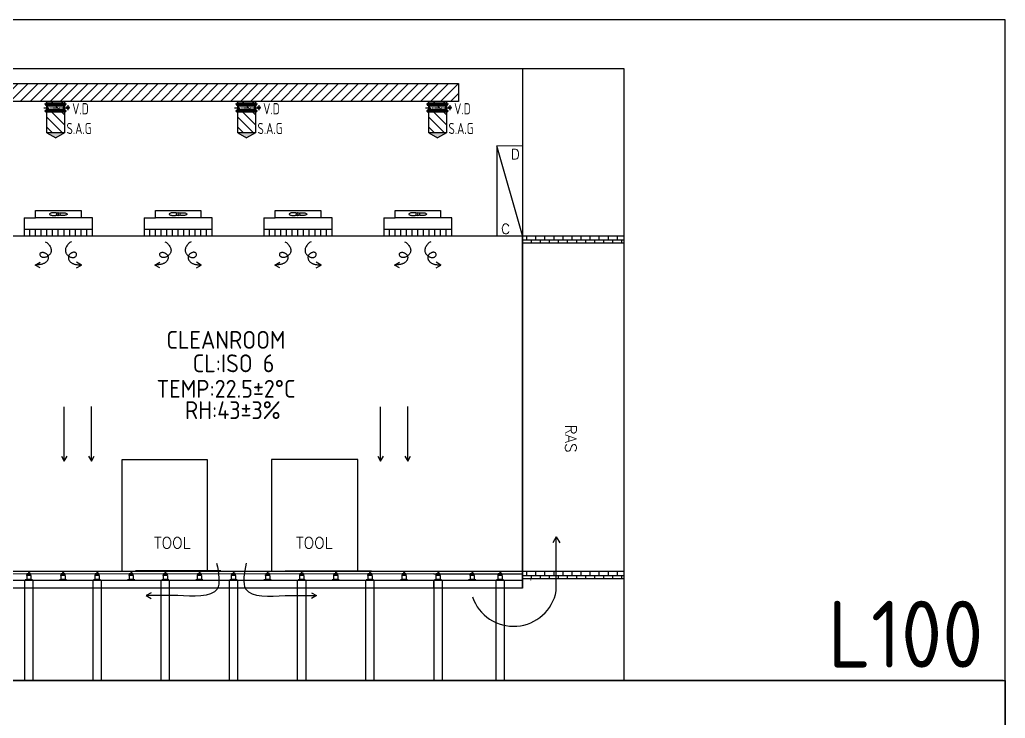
# Model space of a CAD drawing. Header units: millimetres. Extents: x 108 to 3316, y 96 to 2090.
# Drawn here: x 3074.5 to 3295.6, y 1805.8 to 1962.5 of the extents above; entities that cross this region are included whole.
import ezdxf
from ezdxf.enums import TextEntityAlignment as Align

# ---------------------------------------------------------------- set-up
doc = ezdxf.new("R2010")
doc.units = ezdxf.units.MM
doc.linetypes.add('CENTER', pattern=[2, 1.25, -0.25, 0.25, -0.25])
for name, color, linetype in [('A-DETL-01', 1, 'Continuous'), ('DETL-TXT', 4, 'Continuous'), ('M-CEQPM-MAU', 22, 'Continuous'), ('M-CMDUCT-LINE', 15, 'Continuous'), ('M-EQPM-TXT', 4, 'Continuous'), ('M-FM-LINE3', 3, 'Continuous'), ('M-HVAC-CMDUCT', 150, 'Continuous'), ('U-EX-TXT', 4, 'Continuous')]:
    doc.layers.add(name, color=color, linetype=linetype)
doc.styles.add('AA-TXT', font='isocp.shx', dxfattribs={"bigfont": 'chineset.shx'})
doc.styles.add('STDTEXT', font='simplex.shx', dxfattribs={"bigfont": 'china.shx'})

msp = doc.modelspace()

# ---------------------------------------------------------------- hatches: boundary and pattern name
at = {"layer": 'M-CEQPM-MAU'}
h = msp.add_hatch(dxfattribs=at)
h.set_pattern_fill('AR-B88', color=252, scale=0.01)
h.set_pattern_definition([(360, (-37702.6551, -82831.4615), (1e-15, 2.032), []), (90, (-37702.6551, -82831.4615), (-1.016, 2.032), [2.032, -2.032])])
h.paths.add_polyline_path([(3210.08, 1914.05), (3187.32, 1914.05), (3187.32, 1912.45), (3210.08, 1912.45)])
h = msp.add_hatch(dxfattribs=at)
h.set_pattern_fill('AR-B88', color=252, scale=0.01)
h.set_pattern_definition([(360, (-37702.6551, -82906.7559), (1e-15, 2.032), []), (90, (-37702.6551, -82906.7559), (-1.016, 2.032), [2.032, -2.032])])
h.paths.add_polyline_path([(3210.08, 1838.76), (3187.32, 1838.76), (3187.32, 1837.15), (3210.08, 1837.15)])
at = {"layer": 'M-CMDUCT-LINE'}
h = msp.add_hatch(dxfattribs=at)
h.set_pattern_fill('ANSI31', color=256, scale=0.5, style=0)
h.set_pattern_definition([(45, (3892.2833, 1771.7414), (-1.122532, 1.122532), [])])
h.paths.add_polyline_path([(3054.99, 1948.19), (3173, 1948.19), (3173, 1944.19), (3054.99, 1944.19)])
h = msp.add_hatch(dxfattribs=at)
h.set_pattern_fill('ANSI31', color=256, scale=0.5, angle=-90, style=0)
h.set_pattern_definition([(315, (2908.1471, 1109.5747), (1.122532, 1.122532), [])])
h.paths.add_polyline_path([(3084.6, 1944.19), (3084.6, 1937.16), (3080.6, 1937.16), (3080.6, 1944.19)])
h = msp.add_hatch(dxfattribs=at)
h.set_pattern_fill('ANSI31', color=256, scale=0.5, angle=-90, style=0)
h.set_pattern_definition([(315, (2950.9879, 1109.5747), (1.122532, 1.122532), [])])
h.paths.add_polyline_path([(3127.44, 1944.19), (3127.44, 1937.16), (3123.44, 1937.16), (3123.44, 1944.19)])
h = msp.add_hatch(dxfattribs=at)
h.set_pattern_fill('ANSI31', color=256, scale=0.5, angle=-90, style=0)
h.set_pattern_definition([(315, (2993.8287, 1109.5747), (1.122532, 1.122532), [])])
h.paths.add_polyline_path([(3170.28, 1944.19), (3170.28, 1937.16), (3166.28, 1937.16), (3166.28, 1944.19)])
at = {"layer": 'M-HVAC-CMDUCT'}
for points in [[(3084.6, 1937.16), (3080.6, 1937.16), (3082.6, 1936.01)], [(3127.44, 1937.16), (3123.44, 1937.16), (3125.44, 1936.01)], [(3170.28, 1937.16), (3166.28, 1937.16), (3168.28, 1936.01)]]:
    msp.add_hatch(color=256, dxfattribs=at).paths.add_polyline_path(points)

# ---------------------------------------------------------------- linework, layer by layer
at = {"color": 252}
for points in [[(3187.32, 1914.05), (3210.08, 1914.05)], [(3187.32, 1912.45), (3210.08, 1912.45)], [(3187.32, 1838.76), (3210.08, 1838.76)], [(3187.32, 1837.15), (3210.08, 1837.15)]]:
    msp.add_lwpolyline(points, dxfattribs=at)
at = {"layer": 'A-DETL-01', "color": 252, "linetype": 'Continuous'}
for p, q in [((3187.32, 1951.59), (3187.32, 1834.93)), ((3210.08, 1951.59), (3210.08, 1814.23))]:
    msp.add_line(p, q, dxfattribs=at)
at = {"layer": 'A-DETL-01', "color": 252}
for points in [[(3295.62, 1339.91), (3295.62, 1962.54)], [(3035.47, 1951.59), (3210.08, 1951.59)]]:
    msp.add_lwpolyline(points, dxfattribs=at)
msp.add_lwpolyline([(3035.47, 1814.23), (3295.62, 1814.23), (3295.62, 1614.63), (3035.47, 1614.63)], close=True, dxfattribs=at)
at = {"layer": 'M-CEQPM-MAU', "color": 252}
for p, q in [((3181.58, 1934.22), (3181.58, 1914.05)), ((3097.48, 1838.81), (3097.48, 1863.81)), ((3097.48, 1863.81), (3116.62, 1863.81)), ((3116.62, 1863.81), (3116.62, 1838.81)), ((3150.37, 1863.81), (3131.05, 1863.81)), ((3131.05, 1863.81), (3131.05, 1838.81)), ((3150.37, 1838.81), (3150.37, 1863.81)), ((3119.68, 1838.81), (3100.54, 1838.81)), ((3134.11, 1838.81), (3153.42, 1838.81))]:
    msp.add_line(p, q, dxfattribs=at)
at = {"layer": 'M-CEQPM-MAU', "color": 252, "ltscale": 0.1}
for p, q in [((3078.09, 1918.05), (3078.09, 1919.75)), ((3078.09, 1919.75), (3088.29, 1919.75)), ((3088.29, 1919.75), (3088.29, 1918.05)), ((3104.97, 1918.05), (3104.97, 1919.75)), ((3104.97, 1919.75), (3115.17, 1919.75)), ((3115.17, 1919.75), (3115.17, 1918.05)), ((3131.85, 1918.05), (3131.85, 1919.75)), ((3131.85, 1919.75), (3142.05, 1919.75)), ((3142.05, 1919.75), (3142.05, 1918.05)), ((3158.73, 1918.05), (3158.73, 1919.75)), ((3158.73, 1919.75), (3168.93, 1919.75)), ((3168.93, 1919.75), (3168.93, 1918.05)), ((3075.54, 1918.05), (3078.09, 1918.05)), ((3075.54, 1918.05), (3075.54, 1914.05)), ((3088.29, 1918.05), (3078.09, 1918.05)), ((3090.84, 1918.05), (3088.29, 1918.05)), ((3090.84, 1914.05), (3090.84, 1918.05)), ((3102.42, 1918.05), (3104.97, 1918.05)), ((3102.42, 1918.05), (3102.42, 1914.05)), ((3115.17, 1918.05), (3104.97, 1918.05)), ((3117.72, 1918.05), (3115.17, 1918.05)), ((3117.72, 1914.05), (3117.72, 1918.05)), ((3129.3, 1918.05), (3131.85, 1918.05)), ((3129.3, 1918.05), (3129.3, 1914.05)), ((3142.05, 1918.05), (3131.85, 1918.05)), ((3144.6, 1918.05), (3142.05, 1918.05)), ((3144.6, 1914.05), (3144.6, 1918.05)), ((3156.18, 1918.05), (3158.73, 1918.05)), ((3156.18, 1918.05), (3156.18, 1914.05)), ((3168.93, 1918.05), (3158.73, 1918.05)), ((3171.48, 1918.05), (3168.93, 1918.05)), ((3171.48, 1914.05), (3171.48, 1918.05)), ((3075.54, 1915.55), (3090.84, 1915.55)), ((3076.82, 1914.05), (3076.82, 1915.55)), ((3078.09, 1914.05), (3078.09, 1915.55)), ((3079.37, 1914.05), (3079.37, 1915.55)), ((3080.64, 1914.05), (3080.64, 1915.55)), ((3081.92, 1914.05), (3081.92, 1915.55)), ((3083.19, 1914.05), (3083.19, 1915.55)), ((3084.47, 1914.05), (3084.47, 1915.55)), ((3085.74, 1914.05), (3085.74, 1915.55)), ((3087.02, 1914.05), (3087.02, 1915.55)), ((3088.29, 1914.05), (3088.29, 1915.55)), ((3089.57, 1914.05), (3089.57, 1915.55)), ((3102.42, 1915.55), (3117.72, 1915.55)), ((3103.7, 1914.05), (3103.7, 1915.55)), ((3104.97, 1914.05), (3104.97, 1915.55)), ((3106.25, 1914.05), (3106.25, 1915.55)), ((3107.52, 1914.05), (3107.52, 1915.55)), ((3108.8, 1914.05), (3108.8, 1915.55)), ((3110.07, 1914.05), (3110.07, 1915.55)), ((3111.35, 1914.05), (3111.35, 1915.55)), ((3112.62, 1914.05), (3112.62, 1915.55)), ((3113.9, 1914.05), (3113.9, 1915.55)), ((3115.17, 1914.05), (3115.17, 1915.55)), ((3116.45, 1914.05), (3116.45, 1915.55)), ((3129.3, 1915.55), (3144.6, 1915.55)), ((3130.58, 1914.05), (3130.58, 1915.55)), ((3131.85, 1914.05), (3131.85, 1915.55)), ((3133.13, 1914.05), (3133.13, 1915.55)), ((3134.4, 1914.05), (3134.4, 1915.55)), ((3135.68, 1914.05), (3135.68, 1915.55)), ((3136.95, 1914.05), (3136.95, 1915.55)), ((3138.23, 1914.05), (3138.23, 1915.55)), ((3139.5, 1914.05), (3139.5, 1915.55)), ((3140.78, 1914.05), (3140.78, 1915.55)), ((3142.05, 1914.05), (3142.05, 1915.55)), ((3143.33, 1914.05), (3143.33, 1915.55)), ((3156.18, 1915.55), (3171.48, 1915.55)), ((3157.45, 1914.05), (3157.45, 1915.55)), ((3158.73, 1914.05), (3158.73, 1915.55)), ((3160, 1914.05), (3160, 1915.55)), ((3161.28, 1914.05), (3161.28, 1915.55)), ((3162.55, 1914.05), (3162.55, 1915.55)), ((3163.83, 1914.05), (3163.83, 1915.55)), ((3165.1, 1914.05), (3165.1, 1915.55)), ((3166.38, 1914.05), (3166.38, 1915.55)), ((3167.65, 1914.05), (3167.65, 1915.55)), ((3168.93, 1914.05), (3168.93, 1915.55)), ((3170.2, 1914.05), (3170.2, 1915.55)), ((3063.96, 1914.05), (3187.32, 1914.05)), ((3075.54, 1914.05), (3090.84, 1914.05)), ((3102.42, 1914.05), (3117.72, 1914.05)), ((3129.3, 1914.05), (3144.6, 1914.05)), ((3156.18, 1914.05), (3171.48, 1914.05)), ((3187.32, 1834.93), (3187.32, 1914.05)), ((3061.74, 1838.76), (3167.44, 1838.77)), ((3167.44, 1838.14), (3061.74, 1838.12)), ((3076.1, 1837.79), (3076.1, 1836.95)), ((3077.06, 1837.79), (3076.1, 1837.79)), ((3077.02, 1837.93), (3076.14, 1837.93)), ((3076.14, 1837.79), (3076.14, 1837.93)), ((3076.16, 1838.25), (3076.24, 1838.25)), ((3076.16, 1838.25), (3076.16, 1837.93)), ((3076.24, 1838.25), (3076.24, 1838.19)), ((3076.53, 1838.19), (3076.24, 1838.19)), ((3076.58, 1838.83), (3076.48, 1838.19)), ((3076.53, 1838.25), (3076.51, 1837.93)), ((3076.63, 1838.25), (3076.53, 1838.25)), ((3076.58, 1838.83), (3076.68, 1838.19)), ((3076.63, 1838.25), (3076.64, 1837.93)), ((3076.91, 1838.19), (3076.63, 1838.19)), ((3076.91, 1838.25), (3076.91, 1838.19)), ((3076.99, 1838.25), (3076.91, 1838.25)), ((3076.99, 1838.25), (3076.99, 1837.93)), ((3077.02, 1837.79), (3077.02, 1837.93)), ((3077.06, 1837.79), (3077.06, 1836.95)), ((3083.75, 1837.79), (3083.75, 1836.95)), ((3084.71, 1837.79), (3083.75, 1837.79)), ((3084.67, 1837.93), (3083.79, 1837.93)), ((3083.79, 1837.79), (3083.79, 1837.93)), ((3083.81, 1838.25), (3083.89, 1838.25)), ((3083.81, 1838.25), (3083.81, 1837.93)), ((3083.89, 1838.25), (3083.89, 1838.19)), ((3084.18, 1838.19), (3083.89, 1838.19)), ((3084.23, 1838.83), (3084.13, 1838.19)), ((3084.18, 1838.25), (3084.16, 1837.93)), ((3084.28, 1838.25), (3084.18, 1838.25)), ((3084.23, 1838.83), (3084.33, 1838.19)), ((3084.28, 1838.25), (3084.29, 1837.93)), ((3084.56, 1838.19), (3084.28, 1838.19)), ((3084.56, 1838.25), (3084.56, 1838.19)), ((3084.64, 1838.25), (3084.56, 1838.25)), ((3084.64, 1838.25), (3084.64, 1837.93)), ((3084.67, 1837.79), (3084.67, 1837.93)), ((3084.71, 1837.79), (3084.71, 1836.95)), ((3091.4, 1837.79), (3091.4, 1836.95)), ((3092.36, 1837.79), (3091.4, 1837.79)), ((3092.32, 1837.93), (3091.44, 1837.93)), ((3091.44, 1837.79), (3091.44, 1837.93)), ((3091.46, 1838.25), (3091.54, 1838.25)), ((3091.46, 1838.25), (3091.46, 1837.93)), ((3091.54, 1838.25), (3091.54, 1838.19)), ((3091.83, 1838.19), (3091.54, 1838.19)), ((3091.88, 1838.83), (3091.78, 1838.19)), ((3091.83, 1838.25), (3091.81, 1837.93)), ((3091.93, 1838.25), (3091.83, 1838.25)), ((3091.88, 1838.83), (3091.98, 1838.19)), ((3091.93, 1838.25), (3091.94, 1837.93)), ((3092.21, 1838.19), (3091.93, 1838.19)), ((3092.21, 1838.25), (3092.21, 1838.19)), ((3092.29, 1838.25), (3092.21, 1838.25)), ((3092.29, 1838.25), (3092.29, 1837.93)), ((3092.32, 1837.79), (3092.32, 1837.93)), ((3092.36, 1837.79), (3092.36, 1836.95)), ((3099.05, 1837.79), (3099.05, 1836.95)), ((3100.01, 1837.79), (3099.05, 1837.79)), ((3099.97, 1837.93), (3099.09, 1837.93)), ((3099.09, 1837.79), (3099.09, 1837.93)), ((3099.11, 1838.25), (3099.19, 1838.25)), ((3099.11, 1838.25), (3099.11, 1837.93)), ((3099.19, 1838.25), (3099.19, 1838.19)), ((3099.48, 1838.19), (3099.19, 1838.19)), ((3099.53, 1838.83), (3099.43, 1838.19)), ((3099.48, 1838.25), (3099.46, 1837.93)), ((3099.58, 1838.25), (3099.48, 1838.25)), ((3099.53, 1838.83), (3099.63, 1838.19)), ((3099.58, 1838.25), (3099.59, 1837.93)), ((3099.86, 1838.19), (3099.58, 1838.19)), ((3099.86, 1838.25), (3099.86, 1838.19)), ((3099.94, 1838.25), (3099.86, 1838.25)), ((3099.94, 1838.25), (3099.94, 1837.93)), ((3099.97, 1837.79), (3099.97, 1837.93)), ((3100.01, 1837.79), (3100.01, 1836.95)), ((3106.7, 1837.79), (3106.7, 1836.95)), ((3107.66, 1837.79), (3106.7, 1837.79)), ((3107.62, 1837.93), (3106.74, 1837.93)), ((3106.74, 1837.79), (3106.74, 1837.93)), ((3106.76, 1838.25), (3106.84, 1838.25)), ((3106.76, 1838.25), (3106.76, 1837.93)), ((3106.84, 1838.25), (3106.84, 1838.19)), ((3107.13, 1838.19), (3106.84, 1838.19)), ((3107.18, 1838.83), (3107.08, 1838.19)), ((3107.13, 1838.25), (3107.11, 1837.93)), ((3107.23, 1838.25), (3107.13, 1838.25)), ((3107.18, 1838.83), (3107.28, 1838.19)), ((3107.23, 1838.25), (3107.24, 1837.93)), ((3107.51, 1838.19), (3107.23, 1838.19)), ((3107.51, 1838.25), (3107.51, 1838.19)), ((3107.59, 1838.25), (3107.51, 1838.25)), ((3107.59, 1838.25), (3107.59, 1837.93)), ((3107.62, 1837.79), (3107.62, 1837.93)), ((3107.66, 1837.79), (3107.66, 1836.95)), ((3114.35, 1837.79), (3114.35, 1836.95)), ((3115.31, 1837.79), (3114.35, 1837.79)), ((3115.27, 1837.93), (3114.39, 1837.93)), ((3114.39, 1837.79), (3114.39, 1837.93)), ((3114.41, 1838.25), (3114.49, 1838.25)), ((3114.41, 1838.25), (3114.41, 1837.93)), ((3114.49, 1838.25), (3114.49, 1838.19)), ((3114.78, 1838.19), (3114.49, 1838.19)), ((3114.83, 1838.83), (3114.73, 1838.19)), ((3114.78, 1838.25), (3114.76, 1837.93)), ((3114.88, 1838.25), (3114.78, 1838.25)), ((3114.83, 1838.83), (3114.93, 1838.19)), ((3114.88, 1838.25), (3114.89, 1837.93)), ((3115.16, 1838.19), (3114.88, 1838.19)), ((3115.16, 1838.25), (3115.16, 1838.19)), ((3115.24, 1838.25), (3115.16, 1838.25)), ((3115.24, 1838.25), (3115.24, 1837.93)), ((3115.27, 1837.79), (3115.27, 1837.93)), ((3115.31, 1837.79), (3115.31, 1836.95)), ((3122, 1837.79), (3122, 1836.95)), ((3122.96, 1837.79), (3122, 1837.79)), ((3122.92, 1837.93), (3122.04, 1837.93)), ((3122.04, 1837.79), (3122.04, 1837.93)), ((3122.06, 1838.25), (3122.14, 1838.25)), ((3122.06, 1838.25), (3122.06, 1837.93)), ((3122.14, 1838.25), (3122.14, 1838.19)), ((3122.43, 1838.19), (3122.14, 1838.19)), ((3122.48, 1838.83), (3122.38, 1838.19)), ((3122.43, 1838.25), (3122.41, 1837.93)), ((3122.53, 1838.25), (3122.43, 1838.25)), ((3122.48, 1838.83), (3122.58, 1838.19)), ((3122.53, 1838.25), (3122.54, 1837.93)), ((3122.81, 1838.19), (3122.53, 1838.19)), ((3122.81, 1838.25), (3122.81, 1838.19)), ((3122.89, 1838.25), (3122.81, 1838.25)), ((3122.89, 1838.25), (3122.89, 1837.93)), ((3122.92, 1837.79), (3122.92, 1837.93)), ((3122.96, 1837.79), (3122.96, 1836.95)), ((3129.65, 1837.79), (3129.65, 1836.95)), ((3130.61, 1837.79), (3129.65, 1837.79)), ((3130.57, 1837.93), (3129.69, 1837.93)), ((3129.69, 1837.79), (3129.69, 1837.93)), ((3129.71, 1838.25), (3129.79, 1838.25)), ((3129.71, 1838.25), (3129.71, 1837.93)), ((3129.79, 1838.25), (3129.79, 1838.19)), ((3130.08, 1838.19), (3129.79, 1838.19)), ((3130.13, 1838.83), (3130.03, 1838.19)), ((3130.08, 1838.25), (3130.06, 1837.93)), ((3130.18, 1838.25), (3130.08, 1838.25)), ((3130.13, 1838.83), (3130.23, 1838.19)), ((3130.18, 1838.25), (3130.19, 1837.93)), ((3130.46, 1838.19), (3130.18, 1838.19)), ((3130.46, 1838.25), (3130.46, 1838.19)), ((3130.54, 1838.25), (3130.46, 1838.25)), ((3130.54, 1838.25), (3130.54, 1837.93)), ((3130.57, 1837.79), (3130.57, 1837.93)), ((3130.61, 1837.79), (3130.61, 1836.95)), ((3137.3, 1837.79), (3137.3, 1836.95)), ((3138.26, 1837.79), (3137.3, 1837.79)), ((3138.22, 1837.93), (3137.34, 1837.93)), ((3137.34, 1837.79), (3137.34, 1837.93)), ((3137.36, 1838.25), (3137.44, 1838.25)), ((3137.36, 1838.25), (3137.36, 1837.93)), ((3137.44, 1838.25), (3137.44, 1838.19)), ((3137.73, 1838.19), (3137.44, 1838.19)), ((3137.78, 1838.83), (3137.68, 1838.19)), ((3137.73, 1838.25), (3137.71, 1837.93)), ((3137.83, 1838.25), (3137.73, 1838.25)), ((3137.78, 1838.83), (3137.88, 1838.19)), ((3137.83, 1838.25), (3137.84, 1837.93)), ((3138.11, 1838.19), (3137.83, 1838.19)), ((3138.11, 1838.25), (3138.11, 1838.19)), ((3138.19, 1838.25), (3138.11, 1838.25)), ((3138.19, 1838.25), (3138.19, 1837.93)), ((3138.22, 1837.79), (3138.22, 1837.93)), ((3138.26, 1837.79), (3138.26, 1836.95)), ((3144.95, 1837.79), (3144.95, 1836.95)), ((3145.91, 1837.79), (3144.95, 1837.79)), ((3145.87, 1837.93), (3144.99, 1837.93)), ((3144.99, 1837.79), (3144.99, 1837.93)), ((3145.01, 1838.25), (3145.09, 1838.25)), ((3145.01, 1838.25), (3145.01, 1837.93)), ((3145.09, 1838.25), (3145.09, 1838.19)), ((3145.38, 1838.19), (3145.09, 1838.19)), ((3145.43, 1838.83), (3145.33, 1838.19)), ((3145.38, 1838.25), (3145.36, 1837.93)), ((3145.48, 1838.25), (3145.38, 1838.25)), ((3145.43, 1838.83), (3145.53, 1838.19)), ((3145.48, 1838.25), (3145.49, 1837.93)), ((3145.76, 1838.19), (3145.48, 1838.19)), ((3145.76, 1838.25), (3145.76, 1838.19)), ((3145.84, 1838.25), (3145.76, 1838.25)), ((3145.84, 1838.25), (3145.84, 1837.93)), ((3145.87, 1837.79), (3145.87, 1837.93)), ((3145.91, 1837.79), (3145.91, 1836.95)), ((3152.6, 1837.79), (3152.6, 1836.95)), ((3153.56, 1837.79), (3152.6, 1837.79)), ((3153.52, 1837.93), (3152.64, 1837.93)), ((3152.64, 1837.79), (3152.64, 1837.93)), ((3152.66, 1838.25), (3152.74, 1838.25)), ((3152.66, 1838.25), (3152.66, 1837.93)), ((3152.74, 1838.25), (3152.74, 1838.19)), ((3153.03, 1838.19), (3152.74, 1838.19)), ((3153.08, 1838.83), (3152.98, 1838.19)), ((3153.03, 1838.25), (3153.01, 1837.93)), ((3153.13, 1838.25), (3153.03, 1838.25)), ((3153.08, 1838.83), (3153.18, 1838.19)), ((3153.13, 1838.25), (3153.14, 1837.93)), ((3153.41, 1838.19), (3153.13, 1838.19)), ((3153.41, 1838.25), (3153.41, 1838.19)), ((3153.49, 1838.25), (3153.41, 1838.25)), ((3153.49, 1838.25), (3153.49, 1837.93)), ((3153.52, 1837.79), (3153.52, 1837.93)), ((3153.56, 1837.79), (3153.56, 1836.95)), ((3160.25, 1837.79), (3160.25, 1836.95)), ((3161.21, 1837.79), (3160.25, 1837.79)), ((3161.17, 1837.93), (3160.29, 1837.93)), ((3160.29, 1837.79), (3160.29, 1837.93)), ((3160.31, 1838.25), (3160.39, 1838.25)), ((3160.31, 1838.25), (3160.31, 1837.93)), ((3160.39, 1838.25), (3160.39, 1838.19)), ((3160.68, 1838.19), (3160.39, 1838.19)), ((3160.73, 1838.83), (3160.63, 1838.19)), ((3160.68, 1838.25), (3160.66, 1837.93)), ((3160.78, 1838.25), (3160.68, 1838.25)), ((3160.73, 1838.83), (3160.83, 1838.19)), ((3160.78, 1838.25), (3160.79, 1837.93)), ((3161.06, 1838.19), (3160.78, 1838.19)), ((3161.06, 1838.25), (3161.06, 1838.19)), ((3161.14, 1838.25), (3161.06, 1838.25)), ((3161.14, 1838.25), (3161.14, 1837.93)), ((3161.17, 1837.79), (3161.17, 1837.93)), ((3161.21, 1837.79), (3161.21, 1836.95)), ((3167.44, 1838.76), (3187.32, 1838.76)), ((3187.32, 1838.12), (3167.44, 1838.12)), ((3167.9, 1837.79), (3167.9, 1836.95)), ((3168.86, 1837.79), (3167.9, 1837.79)), ((3168.82, 1837.93), (3167.94, 1837.93)), ((3167.94, 1837.79), (3167.94, 1837.93)), ((3167.96, 1838.25), (3168.04, 1838.25)), ((3167.96, 1838.25), (3167.96, 1837.93)), ((3168.04, 1838.25), (3168.04, 1838.19)), ((3168.33, 1838.19), (3168.04, 1838.19)), ((3168.38, 1838.83), (3168.28, 1838.19)), ((3168.33, 1838.25), (3168.31, 1837.93)), ((3168.43, 1838.25), (3168.33, 1838.25)), ((3168.38, 1838.83), (3168.48, 1838.19)), ((3168.43, 1838.25), (3168.44, 1837.93)), ((3168.71, 1838.19), (3168.43, 1838.19)), ((3168.71, 1838.25), (3168.71, 1838.19)), ((3168.79, 1838.25), (3168.71, 1838.25)), ((3168.79, 1838.25), (3168.79, 1837.93)), ((3168.82, 1837.79), (3168.82, 1837.93)), ((3168.86, 1837.79), (3168.86, 1836.95)), ((3175.55, 1837.79), (3175.55, 1836.95)), ((3176.51, 1837.79), (3175.55, 1837.79)), ((3176.47, 1837.93), (3175.59, 1837.93)), ((3175.59, 1837.79), (3175.59, 1837.93)), ((3175.61, 1838.25), (3175.69, 1838.25)), ((3175.61, 1838.25), (3175.61, 1837.93)), ((3175.69, 1838.25), (3175.69, 1838.19)), ((3175.98, 1838.19), (3175.69, 1838.19)), ((3176.03, 1838.83), (3175.93, 1838.19)), ((3175.98, 1838.25), (3175.96, 1837.93)), ((3176.08, 1838.25), (3175.98, 1838.25)), ((3176.03, 1838.83), (3176.13, 1838.19)), ((3176.08, 1838.25), (3176.09, 1837.93)), ((3176.36, 1838.19), (3176.08, 1838.19)), ((3176.36, 1838.25), (3176.36, 1838.19)), ((3176.44, 1838.25), (3176.36, 1838.25)), ((3176.44, 1838.25), (3176.44, 1837.93)), ((3176.47, 1837.79), (3176.47, 1837.93)), ((3176.51, 1837.79), (3176.51, 1836.95)), ((3181.8, 1837.79), (3181.8, 1836.95)), ((3182.76, 1837.79), (3181.8, 1837.79)), ((3182.72, 1837.93), (3181.84, 1837.93)), ((3181.84, 1837.79), (3181.84, 1837.93)), ((3181.86, 1838.25), (3181.94, 1838.25)), ((3181.86, 1838.25), (3181.86, 1837.93)), ((3181.94, 1838.25), (3181.94, 1838.19)), ((3182.23, 1838.19), (3181.94, 1838.19)), ((3182.28, 1838.83), (3182.18, 1838.19)), ((3182.23, 1838.25), (3182.21, 1837.93)), ((3182.33, 1838.25), (3182.23, 1838.25)), ((3182.28, 1838.83), (3182.38, 1838.19)), ((3182.33, 1838.25), (3182.34, 1837.93)), ((3182.61, 1838.19), (3182.33, 1838.19)), ((3182.61, 1838.25), (3182.61, 1838.19)), ((3182.7, 1838.25), (3182.61, 1838.25)), ((3182.7, 1838.25), (3182.7, 1837.93)), ((3182.72, 1837.79), (3182.72, 1837.93)), ((3182.76, 1837.79), (3182.76, 1836.95)), ((3077.38, 1836.86), (3075.78, 1836.86)), ((3075.78, 1836.86), (3075.78, 1836.73)), ((3077.38, 1836.73), (3075.78, 1836.73)), ((3076.1, 1836.95), (3077.06, 1836.95)), ((3076.15, 1836.95), (3076.15, 1836.87)), ((3077.01, 1836.95), (3077.01, 1836.86)), ((3077.38, 1836.86), (3077.38, 1836.73)), ((3085.03, 1836.86), (3083.43, 1836.86)), ((3083.43, 1836.86), (3083.43, 1836.73)), ((3085.03, 1836.73), (3083.43, 1836.73)), ((3083.75, 1836.95), (3084.71, 1836.95)), ((3083.8, 1836.95), (3083.8, 1836.87)), ((3084.66, 1836.95), (3084.66, 1836.86)), ((3085.03, 1836.86), (3085.03, 1836.73)), ((3092.68, 1836.86), (3091.08, 1836.86)), ((3091.08, 1836.86), (3091.08, 1836.73)), ((3092.68, 1836.73), (3091.08, 1836.73)), ((3091.4, 1836.95), (3092.36, 1836.95)), ((3091.45, 1836.95), (3091.45, 1836.87)), ((3092.31, 1836.95), (3092.31, 1836.86)), ((3092.68, 1836.86), (3092.68, 1836.73)), ((3100.33, 1836.86), (3098.73, 1836.86)), ((3098.73, 1836.86), (3098.73, 1836.73)), ((3100.33, 1836.73), (3098.73, 1836.73)), ((3099.05, 1836.95), (3100.01, 1836.95)), ((3099.1, 1836.95), (3099.1, 1836.87)), ((3099.96, 1836.95), (3099.96, 1836.86)), ((3100.33, 1836.86), (3100.33, 1836.73)), ((3107.98, 1836.86), (3106.38, 1836.86)), ((3106.38, 1836.86), (3106.38, 1836.73)), ((3107.98, 1836.73), (3106.38, 1836.73)), ((3106.7, 1836.95), (3107.66, 1836.95)), ((3106.75, 1836.95), (3106.75, 1836.87)), ((3107.61, 1836.95), (3107.61, 1836.86)), ((3107.98, 1836.86), (3107.98, 1836.73)), ((3115.63, 1836.86), (3114.03, 1836.86)), ((3114.03, 1836.86), (3114.03, 1836.73)), ((3115.63, 1836.73), (3114.03, 1836.73)), ((3114.35, 1836.95), (3115.31, 1836.95)), ((3114.4, 1836.95), (3114.4, 1836.87)), ((3115.26, 1836.95), (3115.26, 1836.86)), ((3115.63, 1836.86), (3115.63, 1836.73)), ((3123.28, 1836.86), (3121.68, 1836.86)), ((3121.68, 1836.86), (3121.68, 1836.73)), ((3123.28, 1836.73), (3121.68, 1836.73)), ((3122, 1836.95), (3122.96, 1836.95)), ((3122.05, 1836.95), (3122.05, 1836.87)), ((3122.91, 1836.95), (3122.91, 1836.86)), ((3123.28, 1836.86), (3123.28, 1836.73)), ((3130.93, 1836.86), (3129.33, 1836.86)), ((3129.33, 1836.86), (3129.33, 1836.73)), ((3130.93, 1836.73), (3129.33, 1836.73)), ((3129.65, 1836.95), (3130.61, 1836.95)), ((3129.7, 1836.95), (3129.7, 1836.87)), ((3130.56, 1836.95), (3130.56, 1836.86)), ((3130.93, 1836.86), (3130.93, 1836.73)), ((3138.58, 1836.86), (3136.98, 1836.86)), ((3136.98, 1836.86), (3136.98, 1836.73)), ((3138.58, 1836.73), (3136.98, 1836.73)), ((3137.3, 1836.95), (3138.26, 1836.95)), ((3137.35, 1836.95), (3137.35, 1836.87)), ((3138.21, 1836.95), (3138.21, 1836.86)), ((3138.58, 1836.86), (3138.58, 1836.73)), ((3146.23, 1836.86), (3144.63, 1836.86)), ((3144.63, 1836.86), (3144.63, 1836.73)), ((3146.23, 1836.73), (3144.63, 1836.73)), ((3144.95, 1836.95), (3145.91, 1836.95)), ((3145, 1836.95), (3145, 1836.87)), ((3145.86, 1836.95), (3145.86, 1836.86)), ((3146.23, 1836.86), (3146.23, 1836.73)), ((3153.88, 1836.86), (3152.28, 1836.86)), ((3152.28, 1836.86), (3152.28, 1836.73)), ((3153.88, 1836.73), (3152.28, 1836.73)), ((3152.6, 1836.95), (3153.56, 1836.95)), ((3152.65, 1836.95), (3152.65, 1836.87)), ((3153.51, 1836.95), (3153.51, 1836.86)), ((3153.88, 1836.86), (3153.88, 1836.73)), ((3161.53, 1836.86), (3159.93, 1836.86)), ((3159.93, 1836.86), (3159.93, 1836.73)), ((3161.53, 1836.73), (3159.93, 1836.73)), ((3160.25, 1836.95), (3161.21, 1836.95)), ((3160.3, 1836.95), (3160.3, 1836.87)), ((3161.16, 1836.95), (3161.16, 1836.86)), ((3161.53, 1836.86), (3161.53, 1836.73)), ((3169.18, 1836.86), (3167.58, 1836.86)), ((3167.58, 1836.86), (3167.58, 1836.73)), ((3169.18, 1836.73), (3167.58, 1836.73)), ((3167.9, 1836.95), (3168.86, 1836.95)), ((3167.95, 1836.95), (3167.95, 1836.87)), ((3168.81, 1836.95), (3168.81, 1836.86)), ((3169.18, 1836.86), (3169.18, 1836.73)), ((3176.83, 1836.86), (3175.23, 1836.86)), ((3175.23, 1836.86), (3175.23, 1836.73)), ((3176.83, 1836.73), (3175.23, 1836.73)), ((3175.55, 1836.95), (3176.51, 1836.95)), ((3175.6, 1836.95), (3175.6, 1836.87)), ((3176.46, 1836.95), (3176.46, 1836.86)), ((3176.83, 1836.86), (3176.83, 1836.73)), ((3183.08, 1836.86), (3181.48, 1836.86)), ((3181.48, 1836.86), (3181.48, 1836.73)), ((3183.08, 1836.73), (3181.48, 1836.73)), ((3181.8, 1836.95), (3182.76, 1836.95)), ((3181.85, 1836.95), (3181.85, 1836.87)), ((3182.71, 1836.95), (3182.71, 1836.86)), ((3183.08, 1836.86), (3183.08, 1836.73)), ((3189.13, 1836.86), (3189.13, 1836.73))]:
    msp.add_line(p, q, dxfattribs=at)
at = {"layer": 'M-CEQPM-MAU', "color": 252}
msp.add_lwpolyline([(3187.32, 1934.28), (3187.32, 1914.11), (3181.58, 1934.22)], close=True, dxfattribs=at)
at = {"layer": 'M-CEQPM-MAU', "color": 252, "ltscale": 0.1}
for points in [[(3082.87, 1919.14, 0.03966), (3082.6, 1919.19, 0.032614), (3082.19, 1919.22, 0.032614), (3081.78, 1919.19, 0.044087), (3081.49, 1919.13, 0.086721), (3081.24, 1919, 0.233651), (3081.19, 1918.9, 0.233651), (3081.24, 1918.81, 0.086721), (3081.49, 1918.68, 0.044087), (3081.78, 1918.61, 0.032614), (3082.19, 1918.59, 0.032614), (3082.6, 1918.61, 0.03966), (3082.87, 1918.67)], [(3083.52, 1919.14, -0.03966), (3083.79, 1919.19, -0.032614), (3084.2, 1919.22, -0.032614), (3084.6, 1919.19, -0.044087), (3084.9, 1919.13, -0.086721), (3085.15, 1919, -0.233651), (3085.19, 1918.9, -0.233651), (3085.15, 1918.81, -0.086721), (3084.9, 1918.68, -0.044087), (3084.6, 1918.61, -0.032614), (3084.2, 1918.59, -0.032614), (3083.79, 1918.61, -0.03966), (3083.52, 1918.67)], [(3109.75, 1919.14, 0.03966), (3109.48, 1919.19, 0.032614), (3109.07, 1919.22, 0.032614), (3108.66, 1919.19, 0.044087), (3108.36, 1919.13, 0.086721), (3108.12, 1919, 0.233651), (3108.07, 1918.9, 0.233651), (3108.12, 1918.81, 0.086721), (3108.36, 1918.68, 0.044087), (3108.66, 1918.61, 0.032614), (3109.07, 1918.59, 0.032614), (3109.48, 1918.61, 0.03966), (3109.75, 1918.67)], [(3110.4, 1919.14, -0.03966), (3110.66, 1919.19, -0.032614), (3111.07, 1919.22, -0.032614), (3111.48, 1919.19, -0.044087), (3111.78, 1919.13, -0.086721), (3112.02, 1919, -0.233651), (3112.07, 1918.9, -0.233651), (3112.02, 1918.81, -0.086721), (3111.78, 1918.68, -0.044087), (3111.48, 1918.61, -0.032614), (3111.07, 1918.59, -0.032614), (3110.66, 1918.61, -0.03966), (3110.4, 1918.67)], [(3136.62, 1919.14, 0.03966), (3136.36, 1919.19, 0.032614), (3135.95, 1919.22, 0.032614), (3135.54, 1919.19, 0.044087), (3135.24, 1919.13, 0.086721), (3135, 1919, 0.233651), (3134.95, 1918.9, 0.233651), (3135, 1918.81, 0.086721), (3135.24, 1918.68, 0.044087), (3135.54, 1918.61, 0.032614), (3135.95, 1918.59, 0.032614), (3136.36, 1918.61, 0.03966), (3136.62, 1918.67)], [(3137.28, 1919.14, -0.03966), (3137.54, 1919.19, -0.032614), (3137.95, 1919.22, -0.032614), (3138.36, 1919.19, -0.044087), (3138.66, 1919.13, -0.086721), (3138.9, 1919, -0.233651), (3138.95, 1918.9, -0.233651), (3138.9, 1918.81, -0.086721), (3138.66, 1918.68, -0.044087), (3138.36, 1918.61, -0.032614), (3137.95, 1918.59, -0.032614), (3137.54, 1918.61, -0.03966), (3137.28, 1918.67)], [(3163.5, 1919.14, 0.03966), (3163.24, 1919.19, 0.032614), (3162.83, 1919.22, 0.032614), (3162.42, 1919.19, 0.044087), (3162.12, 1919.13, 0.086721), (3161.88, 1919, 0.233651), (3161.83, 1918.9, 0.233651), (3161.88, 1918.81, 0.086721), (3162.12, 1918.68, 0.044087), (3162.42, 1918.61, 0.032614), (3162.83, 1918.59, 0.032614), (3163.24, 1918.61, 0.03966), (3163.5, 1918.67)], [(3164.15, 1919.14, -0.03966), (3164.42, 1919.19, -0.032614), (3164.83, 1919.22, -0.032614), (3165.24, 1919.19, -0.044087), (3165.54, 1919.13, -0.086721), (3165.78, 1919, -0.233651), (3165.83, 1918.9, -0.233651), (3165.78, 1918.81, -0.086721), (3165.54, 1918.68, -0.044087), (3165.24, 1918.61, -0.032614), (3164.83, 1918.59, -0.032614), (3164.42, 1918.61, -0.03966), (3164.15, 1918.67)]]:
    msp.add_lwpolyline(points, format="xyb", dxfattribs=at)
at = {"layer": 'M-CEQPM-MAU', "color": 252, "ltscale": 0.1, "const_width": 0.2}
for points in [[(3083.29, 1918.9, -1), (3083.09, 1918.9, -1)], [(3110.17, 1918.9, -1), (3109.97, 1918.9, -1)], [(3137.05, 1918.9, -1), (3136.85, 1918.9, -1)], [(3163.93, 1918.9, -1), (3163.73, 1918.9, -1)]]:
    msp.add_lwpolyline(points, format="xyb", close=True, dxfattribs=at)
at = {"layer": 'M-CEQPM-MAU', "color": 252, "ltscale": 0.1}
for points in [[(3167.44, 1834.93), (3058.22, 1834.93), (3058.22, 1836.73), (3167.44, 1836.73)], [(3187.32, 1834.93), (3167.44, 1834.93), (3167.44, 1836.73), (3187.32, 1836.73)]]:
    msp.add_lwpolyline(points, dxfattribs=at)
for points in [[(3075.68, 1814.23), (3075.68, 1836.73), (3077.48, 1836.73), (3077.48, 1814.23)], [(3090.98, 1814.23), (3090.98, 1836.73), (3092.78, 1836.73), (3092.78, 1814.23)], [(3106.28, 1814.23), (3106.28, 1836.73), (3108.08, 1836.73), (3108.08, 1814.23)], [(3121.58, 1814.23), (3121.58, 1836.73), (3123.38, 1836.73), (3123.38, 1814.23)], [(3136.88, 1814.23), (3136.88, 1836.73), (3138.68, 1836.73), (3138.68, 1814.23)], [(3152.18, 1814.23), (3152.18, 1836.73), (3153.98, 1836.73), (3153.98, 1814.23)], [(3167.48, 1814.23), (3167.48, 1836.73), (3169.28, 1836.73), (3169.28, 1814.23)], [(3181.38, 1814.23), (3181.38, 1836.73), (3183.18, 1836.73), (3183.18, 1814.23)]]:
    msp.add_lwpolyline(points, close=True, dxfattribs=at)
for centre in [(3083.19, 1918.9), (3110.07, 1918.9), (3136.95, 1918.9), (3163.83, 1918.9)]:
    msp.add_circle(centre, 0.4, dxfattribs=at)
at = {"layer": 'M-FM-LINE3'}
for p, q in [((3085.02, 1943.55), (3080.1, 1943.55)), ((3127.86, 1943.55), (3122.94, 1943.55)), ((3170.7, 1943.55), (3165.78, 1943.55)), ((3085.02, 1942.03), (3080.1, 1942.03)), ((3127.86, 1942.03), (3122.94, 1942.03)), ((3170.7, 1942.03), (3165.78, 1942.03))]:
    msp.add_line(p, q, dxfattribs=at)
at = {"layer": 'M-FM-LINE3', "linetype": 'CENTER'}
for p, q in [((3079.91, 1942.79), (3085.89, 1942.79)), ((3085.32, 1943.36), (3085.32, 1942.22)), ((3122.75, 1942.79), (3128.73, 1942.79)), ((3128.16, 1943.36), (3128.16, 1942.22)), ((3165.59, 1942.79), (3171.57, 1942.79)), ((3171, 1943.36), (3171, 1942.22))]:
    msp.add_line(p, q, dxfattribs=at)
at = {"layer": 'M-FM-LINE3'}
for points in [[(3084.83, 1943.36), (3084.83, 1943.73), (3080.29, 1943.73), (3080.29, 1943.36)], [(3127.67, 1943.36), (3127.67, 1943.73), (3123.13, 1943.73), (3123.13, 1943.36)], [(3170.51, 1943.36), (3170.51, 1943.73), (3165.97, 1943.73), (3165.97, 1943.36)], [(3084.83, 1941.84), (3084.83, 1942.22), (3080.29, 1942.22), (3080.29, 1941.84)], [(3084.45, 1942.41), (3084.45, 1943.17), (3080.67, 1943.17), (3080.67, 1942.41)], [(3127.67, 1941.84), (3127.67, 1942.22), (3123.13, 1942.22), (3123.13, 1941.84)], [(3127.29, 1942.41), (3127.29, 1943.17), (3123.51, 1943.17), (3123.51, 1942.41)], [(3170.51, 1941.84), (3170.51, 1942.22), (3165.97, 1942.22), (3165.97, 1941.84)], [(3170.13, 1942.41), (3170.13, 1943.17), (3166.35, 1943.17), (3166.35, 1942.41)]]:
    msp.add_lwpolyline(points, close=True, dxfattribs=at)
for centre in [(3085.32, 1942.79), (3128.16, 1942.79), (3171, 1942.79)]:
    msp.add_circle(centre, 0.303, dxfattribs=at)
at = {"layer": 'M-HVAC-CMDUCT'}
for p, q in [((3084.6, 1937.16), (3080.6, 1937.16)), ((3080.6, 1937.16), (3082.6, 1936.01)), ((3084.6, 1937.16), (3082.6, 1936.01)), ((3127.44, 1937.16), (3123.44, 1937.16)), ((3123.44, 1937.16), (3125.44, 1936.01)), ((3127.44, 1937.16), (3125.44, 1936.01)), ((3170.28, 1937.16), (3166.28, 1937.16)), ((3166.28, 1937.16), (3168.28, 1936.01)), ((3170.28, 1937.16), (3168.28, 1936.01))]:
    msp.add_line(p, q, dxfattribs=at)
at = {"layer": 'M-HVAC-CMDUCT', "color": 252}
for p, q in [((3084.53, 1863.47), (3084.53, 1875.64)), ((3090.61, 1863.47), (3090.61, 1875.7)), ((3155.49, 1863.47), (3155.49, 1875.64)), ((3161.58, 1863.47), (3161.58, 1875.7))]:
    msp.add_line(p, q, dxfattribs=at)
for points in [[(3295.62, 1962.54), (2934.27, 1962.54)], [(3083.89, 1864.58), (3084.53, 1863.47), (3085.16, 1864.58)], [(3089.97, 1864.58), (3090.61, 1863.47), (3091.25, 1864.58)], [(3154.85, 1864.58), (3155.49, 1863.47), (3156.13, 1864.58)], [(3160.94, 1864.58), (3161.58, 1863.47), (3162.21, 1864.58)], [(3194.9, 1846.48), (3194.12, 1845.13)], [(3194.9, 1834.34), (3194.9, 1846.48)], [(3194.9, 1846.48), (3195.68, 1845.13)], [(3104.01, 1833.92), (3102.91, 1833.28), (3104.01, 1832.64)], [(3140.02, 1833.92), (3141.12, 1833.28), (3140.02, 1832.64)], [(3295.11, 1814.23), (2934.27, 1814.23)]]:
    msp.add_lwpolyline(points, dxfattribs=at)
at = {"layer": 'M-HVAC-CMDUCT'}
for points in [[(3054.99, 1948.19), (3173, 1948.19), (3173, 1944.19), (3054.99, 1944.19)], [(3084.6, 1944.19), (3084.6, 1937.16), (3080.6, 1937.16), (3080.6, 1944.19)], [(3127.44, 1944.19), (3127.44, 1937.16), (3123.44, 1937.16), (3123.44, 1944.19)], [(3170.28, 1944.19), (3170.28, 1937.16), (3166.28, 1937.16), (3166.28, 1944.19)]]:
    msp.add_lwpolyline(points, close=True, dxfattribs=at)
at = {"layer": 'M-HVAC-CMDUCT', "color": 252, "ltscale": 0.1}
for points in [[(3080.23, 1912.68, -0.140241), (3080.91, 1912.23, -0.038232), (3081.15, 1911.97), (3081.21, 1911.88), (3081.33, 1911.67), (3081.43, 1911.49), (3081.5, 1911.32), (3081.55, 1911.16), (3081.58, 1911), (3081.6, 1910.86), (3081.61, 1910.72), (3081.6, 1910.58), (3081.57, 1910.46), (3081.54, 1910.33), (3081.49, 1910.21), (3081.42, 1910.1), (3081.35, 1909.98), (3081.26, 1909.87), (3081.17, 1909.76), (3081.06, 1909.66), (3080.95, 1909.57), (3080.83, 1909.48), (3080.71, 1909.4), (3080.58, 1909.33), (3080.45, 1909.28), (3080.32, 1909.23), (3080.19, 1909.2), (3080.07, 1909.18), (3079.95, 1909.17), (3079.83, 1909.17), (3079.72, 1909.18), (3079.63, 1909.2), (3079.54, 1909.23), (3079.46, 1909.27), (3079.39, 1909.32, -0.282011), (3079.09, 1909.89, -0.222152), (3079.23, 1910.21, -0.123311), (3079.49, 1910.32), (3079.59, 1910.33), (3079.69, 1910.33), (3079.79, 1910.33), (3079.9, 1910.31), (3080, 1910.29), (3080.1, 1910.25), (3080.2, 1910.21), (3080.29, 1910.16), (3080.38, 1910.1), (3080.46, 1910.04), (3080.54, 1909.97), (3080.61, 1909.9), (3080.68, 1909.83), (3080.74, 1909.75), (3080.79, 1909.68), (3080.83, 1909.6), (3080.87, 1909.51), (3080.9, 1909.43), (3080.92, 1909.34), (3080.94, 1909.25), (3080.94, 1909.16), (3080.94, 1909.06), (3080.93, 1908.96), (3080.91, 1908.86), (3080.88, 1908.77), (3080.84, 1908.67), (3080.79, 1908.57), (3080.73, 1908.48), (3080.67, 1908.39), (3080.59, 1908.3), (3080.51, 1908.22), (3080.42, 1908.14), (3080.32, 1908.06), (3080.22, 1907.99), (3080.11, 1907.92), (3079.99, 1907.86), (3079.88, 1907.8), (3079.75, 1907.75), (3079.62, 1907.71), (3079.48, 1907.66), (3079.33, 1907.63), (3079.17, 1907.59), (3079, 1907.57), (3078.82, 1907.54), (3078.62, 1907.52), (3078.42, 1907.5), (3078.21, 1907.49), (3078, 1907.47)], [(3086.15, 1912.68, 0.140241), (3085.47, 1912.23, 0.038232), (3085.24, 1911.97), (3085.17, 1911.88), (3085.05, 1911.67), (3084.95, 1911.49), (3084.88, 1911.32), (3084.83, 1911.16), (3084.8, 1911), (3084.78, 1910.86), (3084.78, 1910.72), (3084.79, 1910.58), (3084.81, 1910.46), (3084.85, 1910.33), (3084.9, 1910.21), (3084.96, 1910.1), (3085.03, 1909.98), (3085.12, 1909.87), (3085.21, 1909.76), (3085.32, 1909.66), (3085.43, 1909.57), (3085.55, 1909.48), (3085.67, 1909.4), (3085.8, 1909.33), (3085.93, 1909.28), (3086.06, 1909.23), (3086.19, 1909.2), (3086.31, 1909.18), (3086.43, 1909.17), (3086.55, 1909.17), (3086.66, 1909.18), (3086.75, 1909.2), (3086.84, 1909.23), (3086.92, 1909.27), (3086.99, 1909.32, 0.282011), (3087.29, 1909.89, 0.222152), (3087.15, 1910.21, 0.123311), (3086.89, 1910.32), (3086.8, 1910.33), (3086.69, 1910.33), (3086.59, 1910.33), (3086.48, 1910.31), (3086.38, 1910.29), (3086.28, 1910.25), (3086.18, 1910.21), (3086.09, 1910.16), (3086, 1910.1), (3085.92, 1910.04), (3085.84, 1909.97), (3085.77, 1909.9), (3085.7, 1909.83), (3085.64, 1909.75), (3085.59, 1909.68), (3085.55, 1909.6), (3085.51, 1909.51), (3085.48, 1909.43), (3085.46, 1909.34), (3085.44, 1909.25), (3085.44, 1909.16), (3085.44, 1909.06), (3085.45, 1908.96), (3085.47, 1908.86), (3085.5, 1908.77), (3085.54, 1908.67), (3085.59, 1908.57), (3085.65, 1908.48), (3085.71, 1908.39), (3085.79, 1908.3), (3085.87, 1908.22), (3085.96, 1908.14), (3086.06, 1908.06), (3086.16, 1907.99), (3086.27, 1907.92), (3086.39, 1907.86), (3086.51, 1907.8), (3086.63, 1907.75), (3086.76, 1907.71), (3086.9, 1907.66), (3087.05, 1907.63), (3087.21, 1907.59), (3087.38, 1907.57), (3087.56, 1907.54), (3087.76, 1907.52), (3087.96, 1907.5), (3088.18, 1907.49), (3088.39, 1907.47)], [(3107.11, 1912.68, -0.140241), (3107.79, 1912.23, -0.038232), (3108.02, 1911.97), (3108.09, 1911.88), (3108.21, 1911.67), (3108.31, 1911.49), (3108.38, 1911.32), (3108.43, 1911.16), (3108.46, 1911), (3108.48, 1910.86), (3108.48, 1910.72), (3108.47, 1910.58), (3108.45, 1910.46), (3108.41, 1910.33), (3108.36, 1910.21), (3108.3, 1910.1), (3108.23, 1909.98), (3108.14, 1909.87), (3108.05, 1909.76), (3107.94, 1909.66), (3107.83, 1909.57), (3107.71, 1909.48), (3107.59, 1909.4), (3107.46, 1909.33), (3107.33, 1909.28), (3107.2, 1909.23), (3107.07, 1909.2), (3106.95, 1909.18), (3106.83, 1909.17), (3106.71, 1909.17), (3106.6, 1909.18), (3106.51, 1909.2), (3106.42, 1909.23), (3106.34, 1909.27), (3106.27, 1909.32, -0.282011), (3105.97, 1909.89, -0.222152), (3106.1, 1910.21, -0.123311), (3106.37, 1910.32), (3106.46, 1910.33), (3106.57, 1910.33), (3106.67, 1910.33), (3106.78, 1910.31), (3106.88, 1910.29), (3106.98, 1910.25), (3107.08, 1910.21), (3107.17, 1910.16), (3107.26, 1910.1), (3107.34, 1910.04), (3107.42, 1909.97), (3107.49, 1909.9), (3107.56, 1909.83), (3107.62, 1909.75), (3107.67, 1909.68), (3107.71, 1909.6), (3107.75, 1909.51), (3107.78, 1909.43), (3107.8, 1909.34), (3107.81, 1909.25), (3107.82, 1909.16), (3107.82, 1909.06), (3107.81, 1908.96), (3107.78, 1908.86), (3107.76, 1908.77), (3107.72, 1908.67), (3107.67, 1908.57), (3107.61, 1908.48), (3107.55, 1908.39), (3107.47, 1908.3), (3107.39, 1908.22), (3107.3, 1908.14), (3107.2, 1908.06), (3107.1, 1907.99), (3106.99, 1907.92), (3106.87, 1907.86), (3106.75, 1907.8), (3106.63, 1907.75), (3106.5, 1907.71), (3106.36, 1907.66), (3106.21, 1907.63), (3106.05, 1907.59), (3105.88, 1907.57), (3105.7, 1907.54), (3105.5, 1907.52), (3105.29, 1907.5), (3105.08, 1907.49), (3104.87, 1907.47)], [(3113.03, 1912.68, 0.140241), (3112.35, 1912.23, 0.038232), (3112.11, 1911.97), (3112.05, 1911.88), (3111.93, 1911.67), (3111.83, 1911.49), (3111.76, 1911.32), (3111.71, 1911.16), (3111.68, 1911), (3111.66, 1910.86), (3111.65, 1910.72), (3111.66, 1910.58), (3111.69, 1910.46), (3111.72, 1910.33), (3111.77, 1910.21), (3111.84, 1910.1), (3111.91, 1909.98), (3112, 1909.87), (3112.09, 1909.76), (3112.2, 1909.66), (3112.31, 1909.57), (3112.43, 1909.48), (3112.55, 1909.4), (3112.68, 1909.33), (3112.81, 1909.28), (3112.94, 1909.23), (3113.06, 1909.2), (3113.19, 1909.18), (3113.31, 1909.17), (3113.43, 1909.17), (3113.53, 1909.18), (3113.63, 1909.2), (3113.72, 1909.23), (3113.8, 1909.27), (3113.87, 1909.32, 0.282011), (3114.17, 1909.89, 0.222152), (3114.03, 1910.21, 0.123311), (3113.77, 1910.32), (3113.67, 1910.33), (3113.57, 1910.33), (3113.47, 1910.33), (3113.36, 1910.31), (3113.26, 1910.29), (3113.16, 1910.25), (3113.06, 1910.21), (3112.97, 1910.16), (3112.88, 1910.1), (3112.8, 1910.04), (3112.72, 1909.97), (3112.65, 1909.9), (3112.58, 1909.83), (3112.52, 1909.75), (3112.47, 1909.68), (3112.43, 1909.6), (3112.39, 1909.51), (3112.36, 1909.43), (3112.34, 1909.34), (3112.32, 1909.25), (3112.32, 1909.16), (3112.32, 1909.06), (3112.33, 1908.96), (3112.35, 1908.86), (3112.38, 1908.77), (3112.42, 1908.67), (3112.47, 1908.57), (3112.53, 1908.48), (3112.59, 1908.39), (3112.67, 1908.3), (3112.75, 1908.22), (3112.84, 1908.14), (3112.94, 1908.06), (3113.04, 1907.99), (3113.15, 1907.92), (3113.27, 1907.86), (3113.38, 1907.8), (3113.51, 1907.75), (3113.64, 1907.71), (3113.78, 1907.66), (3113.93, 1907.63), (3114.08, 1907.59), (3114.26, 1907.57), (3114.44, 1907.54), (3114.64, 1907.52), (3114.84, 1907.5), (3115.05, 1907.49), (3115.26, 1907.47)], [(3133.99, 1912.68, -0.140241), (3134.66, 1912.23, -0.038232), (3134.9, 1911.97), (3134.97, 1911.88), (3135.09, 1911.67), (3135.19, 1911.49), (3135.26, 1911.32), (3135.31, 1911.16), (3135.34, 1911), (3135.36, 1910.86), (3135.36, 1910.72), (3135.35, 1910.58), (3135.33, 1910.46), (3135.29, 1910.33), (3135.24, 1910.21), (3135.18, 1910.1), (3135.11, 1909.98), (3135.02, 1909.87), (3134.92, 1909.76), (3134.82, 1909.66), (3134.71, 1909.57), (3134.59, 1909.48), (3134.47, 1909.4), (3134.34, 1909.33), (3134.21, 1909.28), (3134.08, 1909.23), (3133.95, 1909.2), (3133.83, 1909.18), (3133.7, 1909.17), (3133.59, 1909.17), (3133.48, 1909.18), (3133.38, 1909.2), (3133.3, 1909.23), (3133.22, 1909.27), (3133.15, 1909.32, -0.282011), (3132.85, 1909.89, -0.222152), (3132.98, 1910.21, -0.123311), (3133.25, 1910.32), (3133.34, 1910.33), (3133.45, 1910.33), (3133.55, 1910.33), (3133.66, 1910.31), (3133.76, 1910.29), (3133.86, 1910.25), (3133.96, 1910.21), (3134.05, 1910.16), (3134.14, 1910.1), (3134.22, 1910.04), (3134.3, 1909.97), (3134.37, 1909.9), (3134.44, 1909.83), (3134.49, 1909.75), (3134.55, 1909.68), (3134.59, 1909.6), (3134.63, 1909.51), (3134.66, 1909.43), (3134.68, 1909.34), (3134.69, 1909.25), (3134.7, 1909.16), (3134.7, 1909.06), (3134.68, 1908.96), (3134.66, 1908.86), (3134.63, 1908.77), (3134.6, 1908.67), (3134.55, 1908.57), (3134.49, 1908.48), (3134.42, 1908.39), (3134.35, 1908.3), (3134.27, 1908.22), (3134.18, 1908.14), (3134.08, 1908.06), (3133.97, 1907.99), (3133.86, 1907.92), (3133.75, 1907.86), (3133.63, 1907.8), (3133.51, 1907.75), (3133.38, 1907.71), (3133.24, 1907.66), (3133.09, 1907.63), (3132.93, 1907.59), (3132.76, 1907.57), (3132.58, 1907.54), (3132.38, 1907.52), (3132.17, 1907.5), (3131.96, 1907.49), (3131.75, 1907.47)], [(3139.91, 1912.68, 0.140241), (3139.23, 1912.23, 0.038232), (3138.99, 1911.97), (3138.92, 1911.88), (3138.81, 1911.67), (3138.71, 1911.49), (3138.64, 1911.32), (3138.59, 1911.16), (3138.56, 1911), (3138.54, 1910.86), (3138.53, 1910.72), (3138.54, 1910.58), (3138.57, 1910.46), (3138.6, 1910.33), (3138.65, 1910.21), (3138.71, 1910.1), (3138.79, 1909.98), (3138.88, 1909.87), (3138.97, 1909.76), (3139.08, 1909.66), (3139.19, 1909.57), (3139.31, 1909.48), (3139.43, 1909.4), (3139.56, 1909.33), (3139.69, 1909.28), (3139.81, 1909.23), (3139.94, 1909.2), (3140.07, 1909.18), (3140.19, 1909.17), (3140.31, 1909.17), (3140.41, 1909.18), (3140.51, 1909.2), (3140.6, 1909.23), (3140.67, 1909.27), (3140.75, 1909.32, 0.282011), (3141.05, 1909.89, 0.222152), (3140.91, 1910.21, 0.123311), (3140.65, 1910.32), (3140.55, 1910.33), (3140.45, 1910.33), (3140.34, 1910.33), (3140.24, 1910.31), (3140.14, 1910.29), (3140.04, 1910.25), (3139.94, 1910.21), (3139.85, 1910.16), (3139.76, 1910.1), (3139.67, 1910.04), (3139.6, 1909.97), (3139.52, 1909.9), (3139.46, 1909.83), (3139.4, 1909.75), (3139.35, 1909.68), (3139.3, 1909.6), (3139.27, 1909.51), (3139.24, 1909.43), (3139.22, 1909.34), (3139.2, 1909.25), (3139.2, 1909.16), (3139.2, 1909.06), (3139.21, 1908.96), (3139.23, 1908.86), (3139.26, 1908.77), (3139.3, 1908.67), (3139.35, 1908.57), (3139.4, 1908.48), (3139.47, 1908.39), (3139.55, 1908.3), (3139.63, 1908.22), (3139.72, 1908.14), (3139.82, 1908.06), (3139.92, 1907.99), (3140.03, 1907.92), (3140.14, 1907.86), (3140.26, 1907.8), (3140.39, 1907.75), (3140.52, 1907.71), (3140.66, 1907.66), (3140.8, 1907.63), (3140.96, 1907.59), (3141.13, 1907.57), (3141.32, 1907.54), (3141.52, 1907.52), (3141.72, 1907.5), (3141.93, 1907.49), (3142.14, 1907.47)], [(3160.86, 1912.68, -0.140241), (3161.54, 1912.23, -0.038232), (3161.78, 1911.97), (3161.85, 1911.88), (3161.97, 1911.67), (3162.07, 1911.49), (3162.14, 1911.32), (3162.19, 1911.16), (3162.22, 1911), (3162.24, 1910.86), (3162.24, 1910.72), (3162.23, 1910.58), (3162.21, 1910.46), (3162.17, 1910.33), (3162.12, 1910.21), (3162.06, 1910.1), (3161.98, 1909.98), (3161.9, 1909.87), (3161.8, 1909.76), (3161.7, 1909.66), (3161.59, 1909.57), (3161.47, 1909.48), (3161.34, 1909.4), (3161.22, 1909.33), (3161.09, 1909.28), (3160.96, 1909.23), (3160.83, 1909.2), (3160.7, 1909.18), (3160.58, 1909.17), (3160.47, 1909.17), (3160.36, 1909.18), (3160.26, 1909.2), (3160.18, 1909.23), (3160.1, 1909.27), (3160.03, 1909.32, -0.282011), (3159.73, 1909.89, -0.222152), (3159.86, 1910.21, -0.123311), (3160.12, 1910.32), (3160.22, 1910.33), (3160.32, 1910.33), (3160.43, 1910.33), (3160.53, 1910.31), (3160.64, 1910.29), (3160.74, 1910.25), (3160.83, 1910.21), (3160.93, 1910.16), (3161.02, 1910.1), (3161.1, 1910.04), (3161.18, 1909.97), (3161.25, 1909.9), (3161.31, 1909.83), (3161.37, 1909.75), (3161.43, 1909.68), (3161.47, 1909.6), (3161.51, 1909.51), (3161.54, 1909.43), (3161.56, 1909.34), (3161.57, 1909.25), (3161.58, 1909.16), (3161.57, 1909.06), (3161.56, 1908.96), (3161.54, 1908.86), (3161.51, 1908.77), (3161.47, 1908.67), (3161.43, 1908.57), (3161.37, 1908.48), (3161.3, 1908.39), (3161.23, 1908.3), (3161.14, 1908.22), (3161.05, 1908.14), (3160.96, 1908.06), (3160.85, 1907.99), (3160.74, 1907.92), (3160.63, 1907.86), (3160.51, 1907.8), (3160.39, 1907.75), (3160.26, 1907.71), (3160.12, 1907.66), (3159.97, 1907.63), (3159.81, 1907.59), (3159.64, 1907.57), (3159.46, 1907.54), (3159.26, 1907.52), (3159.05, 1907.5), (3158.84, 1907.49), (3158.63, 1907.47)], [(3166.79, 1912.68, 0.140241), (3166.11, 1912.23, 0.038232), (3165.87, 1911.97), (3165.8, 1911.88), (3165.68, 1911.67), (3165.59, 1911.49), (3165.52, 1911.32), (3165.47, 1911.16), (3165.43, 1911), (3165.42, 1910.86), (3165.41, 1910.72), (3165.42, 1910.58), (3165.44, 1910.46), (3165.48, 1910.33), (3165.53, 1910.21), (3165.59, 1910.1), (3165.67, 1909.98), (3165.75, 1909.87), (3165.85, 1909.76), (3165.95, 1909.66), (3166.07, 1909.57), (3166.18, 1909.48), (3166.31, 1909.4), (3166.43, 1909.33), (3166.56, 1909.28), (3166.69, 1909.23), (3166.82, 1909.2), (3166.95, 1909.18), (3167.07, 1909.17), (3167.18, 1909.17), (3167.29, 1909.18), (3167.39, 1909.2), (3167.48, 1909.23), (3167.55, 1909.27), (3167.63, 1909.32, 0.282011), (3167.93, 1909.89, 0.222152), (3167.79, 1910.21, 0.123311), (3167.53, 1910.32), (3167.43, 1910.33), (3167.33, 1910.33), (3167.22, 1910.33), (3167.12, 1910.31), (3167.01, 1910.29), (3166.91, 1910.25), (3166.82, 1910.21), (3166.72, 1910.16), (3166.64, 1910.1), (3166.55, 1910.04), (3166.48, 1909.97), (3166.4, 1909.9), (3166.34, 1909.83), (3166.28, 1909.75), (3166.23, 1909.68), (3166.18, 1909.6), (3166.15, 1909.51), (3166.12, 1909.43), (3166.09, 1909.34), (3166.08, 1909.25), (3166.08, 1909.16), (3166.08, 1909.06), (3166.09, 1908.96), (3166.11, 1908.86), (3166.14, 1908.77), (3166.18, 1908.67), (3166.23, 1908.57), (3166.28, 1908.48), (3166.35, 1908.39), (3166.42, 1908.3), (3166.51, 1908.22), (3166.6, 1908.14), (3166.7, 1908.06), (3166.8, 1907.99), (3166.91, 1907.92), (3167.02, 1907.86), (3167.14, 1907.8), (3167.27, 1907.75), (3167.4, 1907.71), (3167.53, 1907.66), (3167.68, 1907.63), (3167.84, 1907.59), (3168.01, 1907.57), (3168.2, 1907.54), (3168.39, 1907.52), (3168.6, 1907.5), (3168.81, 1907.49), (3169.02, 1907.47)]]:
    msp.add_lwpolyline(points, format="xyb", dxfattribs=at)
for points in [[(3079.1, 1906.84), (3078, 1907.47), (3079.1, 1908.11)], [(3087.28, 1906.84), (3088.39, 1907.47), (3087.28, 1908.11)], [(3105.98, 1906.84), (3104.87, 1907.47), (3105.98, 1908.11)], [(3114.16, 1906.84), (3115.26, 1907.47), (3114.16, 1908.11)], [(3132.86, 1906.84), (3131.75, 1907.47), (3132.86, 1908.11)], [(3141.04, 1906.84), (3142.14, 1907.47), (3141.04, 1908.11)], [(3159.74, 1906.84), (3158.63, 1907.47), (3159.74, 1908.11)], [(3167.92, 1906.84), (3169.02, 1907.47), (3167.92, 1908.11)]]:
    msp.add_lwpolyline(points, dxfattribs=at)
at = {"layer": 'M-HVAC-CMDUCT', "color": 252}
msp.add_arc((3185.32, 1836.15), 9.75, 198.9739, 349.2809, dxfattribs=at)
for points in [[(3118.71, 1840.58), (3118.79, 1834.75), (3109.97, 1833.28), (3102.91, 1833.28)], [(3125.32, 1840.58), (3125.24, 1834.75), (3134.06, 1833.28), (3141.12, 1833.28)]]:
    msp.add_spline(points, degree=3, dxfattribs=at)

# ---------------------------------------------------------------- texts
at = {"layer": 'DETL-TXT', "color": 2, "ltscale": 0.1, "style": 'AA-TXT'}
msp.add_text('L100', height=15, dxfattribs=at).set_placement((3255.79, 1817.13))
at = {"layer": 'M-CEQPM-MAU', "color": 252, "style": 'STDTEXT'}
for s, p in [('D', (3185.7, 1932.35)), ('C', (3183.52, 1915.58))]:
    msp.add_text(s, height=2.25, rotation=1, dxfattribs=at).set_placement(p, align=Align.MIDDLE)
msp.add_text('RAS', height=2.5, rotation=270, dxfattribs=at).set_placement((3198.16, 1871.7), align=Align.MIDDLE_LEFT)
for p in [(3104.65, 1845.13), (3136.5, 1845.13)]:
    msp.add_text('TOOL', height=2.5, dxfattribs=at).set_placement(p, align=Align.MIDDLE_LEFT)
at = {"layer": 'M-EQPM-TXT', "color": 3, "style": 'AA-TXT'}
for s, p in [('CLEANROOM', (3107.44, 1890.68)), ('CL:ISO 6', (3113.34, 1885.42)), ('TEMP:22.5%%P2%%DC', (3105.23, 1879.7)), ('RH:43%%P3%%%', (3111.6, 1874.91))]:
    msp.add_text(s, height=4, dxfattribs=at).set_placement(p, align=Align.MIDDLE_LEFT)
at = {"layer": 'U-EX-TXT', "style": 'AA-TXT', "width": 0.8}
for s, p in [('V.D', (3088.16, 1942.56)), ('V.D', (3131, 1942.56)), ('V.D', (3173.84, 1942.56)), ('S.A.G', (3087.84, 1938.13)), ('S.A.G', (3130.68, 1938.13)), ('S.A.G', (3173.52, 1938.13))]:
    msp.add_text(s, height=2.5, dxfattribs=at).set_placement(p, align=Align.MIDDLE_CENTER)

doc.saveas('drawing.dxf')
